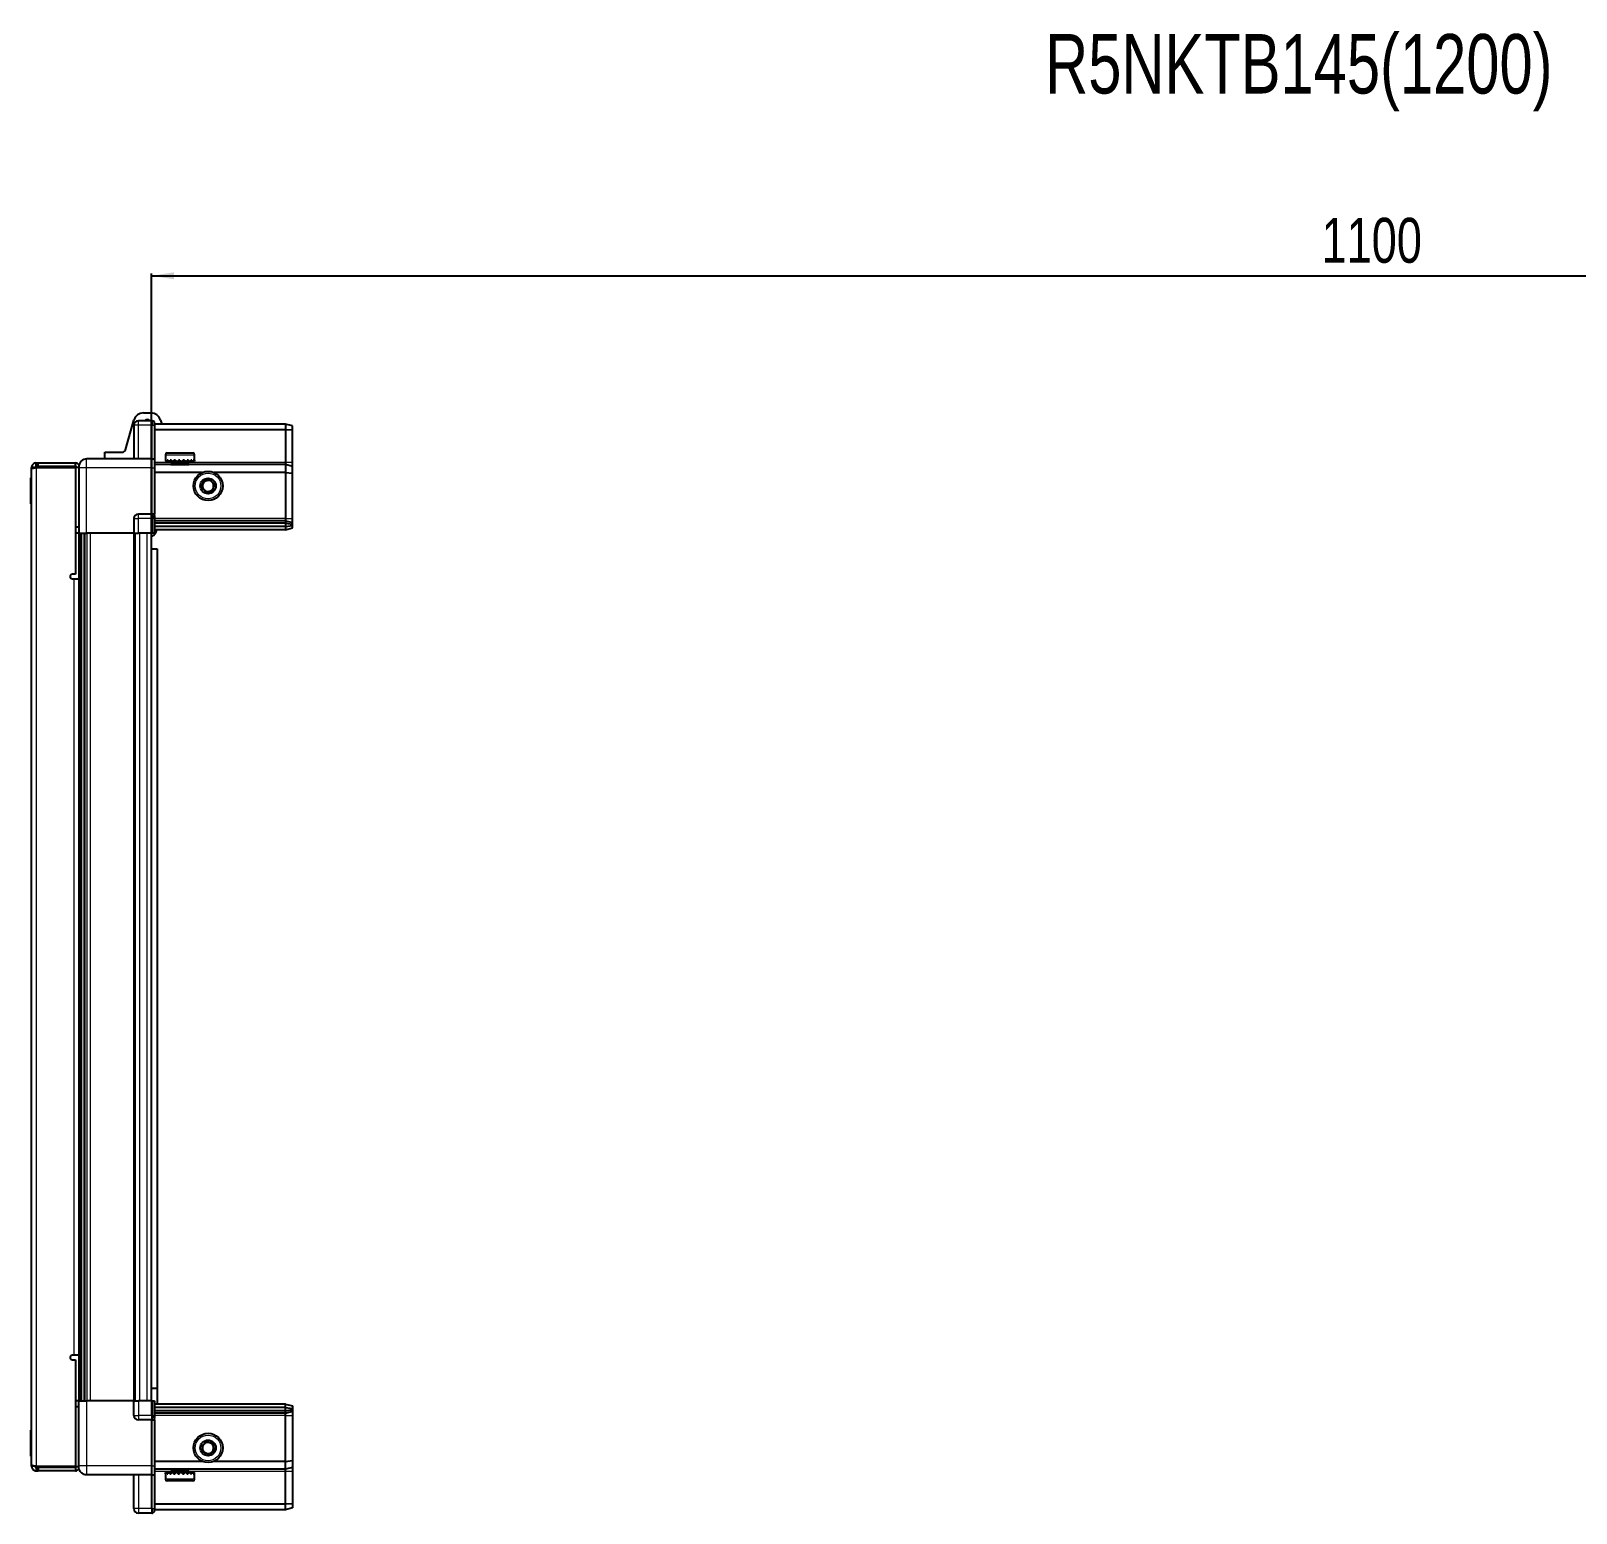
# Model space of a CAD drawing. Header units: millimetres. Extents: x 1256 to 5837, y -275 to 1864.
# Drawn here: x 3003 to 3690, y 1204 to 1864 of the extents above; entities that cross this region are included whole.
import ezdxf

# ---------------------------------------------------------------- set-up
doc = ezdxf.new("R2010")
doc.units = ezdxf.units.MM
doc.layers.add('FORMAT', color=7, linetype='Continuous')
doc.styles.add('SLDTEXTSTYLE0', font='TXT', dxfattribs={"width": 0.75})
doc.dimstyles.new('SLDDIMSTYLE0', dxfattribs={"dimtxt": 20, "dimasz": 10, "dimexe": 0, "dimexo": 0.0625, "dimgap": 5, "dimtad": 2, "dimdec": 1, "dimrnd": 1e-09, "dimzin": 12, "dimdsep": 46, "dimtxsty": 'SLDTEXTSTYLE0', "dimsah": 1, "dimcen": 0.09, "dimadec": 0, "dimazin": 3, "dimtfac": 1, "dimtofl": 0, "dimtmove": 0, "dimatfit": 3, "dimfxl": 0, "dimfrac": 2, "dimtolj": 1, "dimtzin": 12, "dimarcsym": 0})

# ---------------------------------------------------------------- blocks, each defined once
blk = doc.blocks.new('_D_5')
at = {"layer": 'FORMAT'}
for p, q in [((3056.46, 1640.11), (3056.46, 1755.6)), ((3056.46, 1754.6), (4156.46, 1754.6)), ((4156.46, 1640.11), (4156.46, 1755.6))]:
    blk.add_line(p, q, dxfattribs=at)
for points in [[(3056.46, 1754.6), (3066.46, 1753.07), (3066.46, 1756.14)], [(4156.46, 1754.6), (4146.46, 1756.14), (4146.46, 1753.07)]]:
    blk.add_solid(points, dxfattribs=at)
at = {"layer": 'FORMAT', "insert": (3576.91, 1780.39), "char_height": 20, "attachment_point": 1, "style": 'SLDTEXTSTYLE0'}
blk.add_mtext('1100', dxfattribs=at)

msp = doc.modelspace()

# ---------------------------------------------------------------- linework, layer by layer
at = {"color": 7, "linetype": 'Continuous', "lineweight": 25}
for p, q in [((3052.93, 1693.6), (3056.15, 1693.6)), ((3044.83, 1677.19), (3048.6, 1690.34)), ((3048.61, 1688.1), (3048.61, 1673.1)), ((3056.61, 1690.1), (3050.61, 1690.1)), ((3056.61, 1690.1), (3056.95, 1690.1)), ((3056.61, 1690.1), (3056.61, 1688.1)), ((3056.61, 1673.3), (3056.61, 1688.1)), ((3056.61, 1673.3), (3056.61, 1688.1)), ((3057.81, 1689.6), (3056.95, 1690.1)), ((3057.81, 1688.1), (3057.81, 1689.6)), ((3116.11, 1688.6), (3057.81, 1688.6)), ((3057.81, 1688.1), (3057.81, 1673.3)), ((3116.11, 1686.1), (3057.81, 1686.1)), ((3060.48, 1690.34), (3060.98, 1688.6)), ((3116.11, 1688.6), (3116.11, 1686.1)), ((3119.11, 1687.8), (3116.11, 1688.6)), ((3116.11, 1686.1), (3116.11, 1671.6)), ((3119.11, 1685.95), (3116.11, 1686.1)), ((3119.11, 1685.95), (3119.11, 1687.8)), ((3119.11, 1671.6), (3119.11, 1685.95)), ((3005.21, 1669.85), (3005.21, 1671.35)), ((3005.21, 1671.35), (3006.11, 1671.35)), ((3006.11, 1671.35), (3022.61, 1671.35)), ((3006.11, 1669.85), (3006.11, 1671.35)), ((3022.61, 1669.85), (3022.61, 1671.35)), ((3056.61, 1673.1), (3027.61, 1673.1)), ((3035.66, 1673.1), (3035.66, 1676.1)), ((3035.66, 1676.1), (3043.39, 1676.1)), ((3056.61, 1673.1), (3056.61, 1673.3)), ((3056.61, 1673.1), (3057.81, 1673.1)), ((3056.61, 1669.1), (3056.61, 1673.1)), ((3057.81, 1673.3), (3057.81, 1673.1)), ((3057.81, 1673.1), (3057.81, 1669.1)), ((3116.11, 1670.6), (3057.81, 1670.6)), ((3062.61, 1675), (3062.61, 1672.6)), ((3062.61, 1672.6), (3062.61, 1672.1)), ((3062.61, 1672.1), (3062.75, 1672.1)), ((3062.94, 1672.6), (3062.75, 1672.6)), ((3062.75, 1672.6), (3062.75, 1672.1)), ((3062.75, 1672.1), (3062.94, 1672.1)), ((3062.94, 1672.6), (3062.94, 1672.1)), ((3062.94, 1672.1), (3063.46, 1672.1)), ((3063.41, 1675.8), (3070.58, 1675.8)), ((3063.86, 1672.6), (3063.46, 1672.6)), ((3063.46, 1672.6), (3063.46, 1672.1)), ((3063.46, 1672.1), (3063.86, 1672.1)), ((3063.86, 1672.6), (3063.86, 1672.1)), ((3063.86, 1672.1), (3064.73, 1672.1)), ((3064.71, 1672.1), (3064.71, 1672)), ((3064.71, 1672), (3073.51, 1672)), ((3065.31, 1672.6), (3064.73, 1672.6)), ((3064.73, 1672.6), (3064.73, 1672.1)), ((3064.73, 1672.1), (3065.31, 1672.1)), ((3065.11, 1671.6), (3065.8, 1671.12)), ((3065.11, 1671.6), (3070.14, 1671.6)), ((3065.8, 1671.12), (3065.11, 1670.64)), ((3065.11, 1670.64), (3065.11, 1670.6)), ((3065.11, 1670.64), (3070.14, 1670.64)), ((3065.31, 1672.6), (3065.31, 1672.1)), ((3065.31, 1672.1), (3066.43, 1672.1)), ((3065.8, 1671.12), (3069.96, 1671.12)), ((3067.12, 1672.6), (3066.43, 1672.6)), ((3066.43, 1672.6), (3066.43, 1672.1)), ((3066.43, 1672.1), (3067.12, 1672.1)), ((3067.12, 1672.6), (3067.12, 1672.1)), ((3067.12, 1672.1), (3068.39, 1672.1)), ((3069.13, 1672.6), (3068.39, 1672.6)), ((3068.39, 1672.6), (3068.39, 1672.1)), ((3068.39, 1672.1), (3068.63, 1672.1)), ((3068.63, 1672.6), (3068.63, 1672.1)), ((3069.12, 1672.6), (3069.12, 1672.1)), ((3069.12, 1672.1), (3069.13, 1672.1)), ((3069.13, 1672.6), (3069.13, 1672.1)), ((3069.13, 1672.1), (3070.43, 1672.1)), ((3069.96, 1671.12), (3072.42, 1671.12)), ((3070.14, 1671.6), (3073.11, 1671.6)), ((3070.14, 1670.64), (3073.11, 1670.64)), ((3071.14, 1672.6), (3070.43, 1672.6)), ((3070.43, 1672.6), (3070.43, 1672.1)), ((3070.48, 1672.6), (3070.48, 1672.1)), ((3070.48, 1672.1), (3071.14, 1672.1)), ((3070.58, 1675.8), (3074.81, 1675.8)), ((3071.14, 1672.6), (3071.14, 1672.1)), ((3071.14, 1672.1), (3072.33, 1672.1)), ((3072.95, 1672.6), (3072.33, 1672.6)), ((3072.33, 1672.6), (3072.33, 1672.1)), ((3072.33, 1672.1), (3072.95, 1672.1)), ((3072.42, 1671.12), (3073.11, 1671.6)), ((3073.11, 1670.64), (3072.42, 1671.12)), ((3072.95, 1672.6), (3072.95, 1672.1)), ((3072.95, 1672.1), (3073.92, 1672.1)), ((3073.11, 1670.6), (3073.11, 1670.64)), ((3073.51, 1672), (3073.51, 1672.1)), ((3074.38, 1672.6), (3073.92, 1672.6)), ((3073.92, 1672.6), (3073.92, 1672.1)), ((3073.92, 1672.1), (3074.38, 1672.1)), ((3074.38, 1672.6), (3074.38, 1672.1)), ((3074.38, 1672.1), (3075.03, 1672.1)), ((3075.3, 1672.6), (3075.03, 1672.6)), ((3075.03, 1672.6), (3075.03, 1672.1)), ((3075.03, 1672.1), (3075.3, 1672.1)), ((3075.3, 1672.6), (3075.3, 1672.1)), ((3075.3, 1672.1), (3075.57, 1672.1)), ((3075.61, 1672.6), (3075.57, 1672.6)), ((3075.57, 1672.6), (3075.57, 1672.1)), ((3075.57, 1672.1), (3075.61, 1672.1)), ((3075.61, 1672.6), (3075.61, 1675)), ((3075.61, 1672.6), (3075.61, 1672.1)), ((3116.11, 1671.6), (3116.11, 1670.6)), ((3116.11, 1670.6), (3116.11, 1667.1)), ((3119.11, 1669.8), (3116.11, 1670.6)), ((3119.11, 1669.8), (3119.11, 1671.6)), ((3003.11, 1664.74), (3002.81, 1664.74)), ((3002.81, 1653.17), (3002.81, 1664.74)), ((3004.61, 1669.25), (3003.11, 1669.25)), ((3003.11, 1668.75), (3003.11, 1669.25)), ((3003.11, 1225.45), (3003.11, 1668.75)), ((3005.21, 1669.85), (3006.11, 1669.85)), ((3005.21, 1669.35), (3022.61, 1669.35)), ((3006.11, 1669.85), (3022.61, 1669.85)), ((3024.11, 1669.35), (3022.61, 1669.35)), ((3022.61, 1669.35), (3022.61, 1621.85)), ((3024.11, 1669.1), (3024.11, 1640.1)), ((3056.61, 1648.8), (3056.61, 1669.1)), ((3057.81, 1669.1), (3057.81, 1648.8)), ((3079.11, 1667.1), (3057.81, 1667.1)), ((3116.11, 1667.1), (3084.11, 1667.1)), ((3116.11, 1667.1), (3116.11, 1646.6)), ((3116.11, 1667.1), (3119.11, 1666.77)), ((3119.11, 1666.77), (3119.11, 1669.8)), ((3119.11, 1646.6), (3119.11, 1666.77)), ((3002.81, 1653.17), (3003.11, 1653.17)), ((3022.61, 1642.85), (3024.11, 1642.85)), ((3048.61, 1646.6), (3048.61, 1640.1)), ((3056.61, 1648.6), (3050.61, 1648.6)), ((3056.61, 1648.6), (3056.61, 1648.8)), ((3056.61, 1648.6), (3056.61, 1646.6)), ((3056.61, 1648.6), (3057.81, 1648.6)), ((3056.61, 1640.1), (3056.61, 1646.6)), ((3056.61, 1640.1), (3056.61, 1646.6)), ((3056.95, 1640.1), (3056.95, 1646.6)), ((3057.81, 1648.8), (3057.81, 1648.6)), ((3057.81, 1647.93), (3057.81, 1648.6)), ((3057.81, 1647.93), (3057.81, 1640.1)), ((3116.11, 1645.6), (3057.81, 1645.6)), ((3116.11, 1644.6), (3057.81, 1644.6)), ((3116.11, 1643.1), (3057.81, 1643.1)), ((3116.11, 1646.6), (3116.11, 1645.6)), ((3116.11, 1645.6), (3116.11, 1644.6)), ((3116.11, 1645.6), (3119.11, 1644.8)), ((3116.11, 1644.6), (3116.11, 1643.1)), ((3116.11, 1644.6), (3119.11, 1644.06)), ((3116.11, 1643.1), (3119.11, 1643.56)), ((3116.11, 1643.1), (3116.11, 1641.6)), ((3119.11, 1644.8), (3119.11, 1646.6)), ((3119.11, 1644.06), (3119.11, 1644.8)), ((3119.11, 1643.56), (3119.11, 1644.06)), ((3119.11, 1642.41), (3119.11, 1643.56)), ((3024.11, 1640.1), (3022.61, 1640.1)), ((3024.76, 1254.1), (3024.76, 1640.1)), ((3026.55, 1640.1), (3026.55, 1254.1)), ((3026.59, 1640.1), (3026.59, 1254.1)), ((3048.61, 1640.1), (3027.61, 1640.1)), ((3048.61, 1640.1), (3050.61, 1640.1)), ((3049.26, 1254.1), (3049.26, 1640.1)), ((3056.61, 1640.1), (3050.61, 1640.1)), ((3056.46, 1254.1), (3056.46, 1640.1)), ((3056.61, 1640.1), (3056.95, 1640.1)), ((3056.61, 1640.1), (3056.61, 1640.1)), ((3057.81, 1640.1), (3056.95, 1640.1)), ((3056.95, 1640.1), (3056.95, 1640.1)), ((3116.11, 1641.6), (3057.81, 1641.6)), ((3116.11, 1641.6), (3119.11, 1642.41)), ((3056.46, 1633.1), (3058.96, 1633.1)), ((3058.96, 1633.1), (3058.96, 1259.6)), ((3022.61, 1621.85), (3021.26, 1621.85)), ((3021.26, 1619.85), (3022.01, 1619.85)), ((3022.01, 1619.85), (3024.11, 1619.85)), ((3024.11, 1619.85), (3024.11, 1274.35)), ((3022.01, 1274.35), (3021.26, 1274.35)), ((3021.26, 1272.35), (3022.61, 1272.35)), ((3024.11, 1274.35), (3022.01, 1274.35)), ((3022.61, 1272.35), (3022.61, 1224.85)), ((3058.96, 1259.6), (3056.46, 1259.6)), ((3058.96, 1259.6), (3058.96, 1252.6)), ((3024.11, 1254.1), (3022.61, 1254.1)), ((3024.11, 1251.35), (3022.61, 1251.35)), ((3024.11, 1225.1), (3024.11, 1254.1)), ((3048.61, 1254.1), (3027.61, 1254.1)), ((3048.61, 1247.6), (3048.61, 1254.1)), ((3048.61, 1254.1), (3050.61, 1254.1)), ((3056.61, 1254.1), (3050.61, 1254.1)), ((3056.61, 1254.1), (3056.95, 1254.1)), ((3056.61, 1247.6), (3056.61, 1254.1)), ((3056.95, 1247.6), (3056.95, 1254.1)), ((3056.95, 1254.1), (3057.81, 1254.1)), ((3057.81, 1254.1), (3057.81, 1246.28)), ((3116.11, 1252.6), (3057.81, 1252.6)), ((3116.11, 1251.1), (3057.81, 1251.1)), ((3116.11, 1251.1), (3116.11, 1252.6)), ((3116.11, 1252.6), (3119.11, 1251.8)), ((3116.11, 1249.6), (3116.11, 1251.1)), ((3116.11, 1251.1), (3119.11, 1250.65)), ((3119.11, 1251.8), (3119.11, 1250.65)), ((3056.61, 1245.6), (3050.61, 1245.6)), ((3056.61, 1247.6), (3056.61, 1245.6)), ((3056.61, 1247.6), (3056.61, 1245.6)), ((3056.61, 1245.6), (3057.81, 1245.6)), ((3056.61, 1245.4), (3056.61, 1245.6)), ((3056.61, 1225.1), (3056.61, 1245.4)), ((3116.11, 1249.6), (3057.81, 1249.6)), ((3116.11, 1248.6), (3057.81, 1248.6)), ((3057.81, 1245.6), (3057.81, 1246.28)), ((3057.81, 1245.6), (3057.81, 1245.4)), ((3057.81, 1245.4), (3057.81, 1225.1)), ((3116.11, 1249.6), (3119.11, 1250.15)), ((3116.11, 1248.6), (3116.11, 1249.6)), ((3116.11, 1248.6), (3119.11, 1249.41)), ((3116.11, 1247.6), (3116.11, 1248.6)), ((3116.11, 1227.1), (3116.11, 1247.6)), ((3119.11, 1250.65), (3119.11, 1250.15)), ((3119.11, 1250.15), (3119.11, 1249.41)), ((3119.11, 1249.41), (3119.11, 1247.6)), ((3119.11, 1247.6), (3119.11, 1227.44)), ((3003.11, 1241.04), (3002.81, 1241.04)), ((3002.81, 1231.36), (3002.81, 1241.04)), ((3002.81, 1229.47), (3002.81, 1231.36)), ((3002.81, 1229.47), (3003.11, 1229.47)), ((3003.11, 1224.95), (3003.11, 1225.45)), ((3004.61, 1224.95), (3003.11, 1224.95)), ((3022.61, 1224.85), (3005.21, 1224.85)), ((3005.21, 1224.35), (3005.21, 1222.85)), ((3005.21, 1224.35), (3006.11, 1224.35)), ((3006.11, 1224.35), (3006.11, 1222.85)), ((3022.61, 1224.35), (3006.11, 1224.35)), ((3022.61, 1224.85), (3024.11, 1224.85)), ((3022.61, 1224.35), (3022.61, 1222.85)), ((3056.61, 1221.1), (3056.61, 1225.1)), ((3079.11, 1227.1), (3057.81, 1227.1)), ((3057.81, 1225.1), (3057.81, 1221.1)), ((3116.11, 1223.6), (3057.81, 1223.6)), ((3065.11, 1223.6), (3065.11, 1223.57)), ((3065.11, 1223.57), (3065.8, 1223.09)), ((3065.22, 1223.57), (3065.11, 1223.57)), ((3073.11, 1223.57), (3065.22, 1223.57)), ((3072.42, 1223.09), (3073.11, 1223.57)), ((3073.11, 1223.57), (3073.11, 1223.6)), ((3116.11, 1227.1), (3084.11, 1227.1)), ((3116.11, 1227.1), (3119.11, 1227.44)), ((3116.11, 1223.6), (3116.11, 1227.1)), ((3119.11, 1224.41), (3116.11, 1223.6)), ((3116.11, 1222.6), (3116.11, 1223.6)), ((3119.11, 1227.44), (3119.11, 1224.41)), ((3119.11, 1224.41), (3119.11, 1222.6)), ((3005.21, 1222.85), (3006.11, 1222.85)), ((3022.61, 1222.85), (3006.11, 1222.85)), ((3056.61, 1221.1), (3027.61, 1221.1)), ((3048.61, 1206.1), (3048.61, 1221.1)), ((3056.61, 1221.1), (3057.81, 1221.1)), ((3056.61, 1220.9), (3056.61, 1221.1)), ((3056.61, 1206.1), (3056.61, 1220.9)), ((3057.81, 1221.1), (3057.81, 1220.9)), ((3057.81, 1220.9), (3057.81, 1206.1)), ((3062.61, 1222.1), (3062.61, 1219.2)), ((3062.71, 1222.1), (3062.61, 1222.1)), ((3062.71, 1221.6), (3062.71, 1222.1)), ((3062.87, 1222.1), (3062.71, 1222.1)), ((3062.71, 1221.6), (3062.87, 1221.6)), ((3062.87, 1221.6), (3062.87, 1222.1)), ((3063.36, 1222.1), (3062.87, 1222.1)), ((3063.36, 1221.6), (3063.36, 1222.1)), ((3063.75, 1222.1), (3063.36, 1222.1)), ((3063.36, 1221.6), (3063.75, 1221.6)), ((3063.56, 1218.4), (3063.41, 1218.4)), ((3074.81, 1218.4), (3063.56, 1218.4)), ((3063.75, 1221.6), (3063.75, 1222.1)), ((3064.58, 1222.1), (3063.75, 1222.1)), ((3064.58, 1221.6), (3064.58, 1222.1)), ((3065.14, 1222.1), (3064.58, 1222.1)), ((3064.58, 1221.6), (3065.14, 1221.6)), ((3064.71, 1222.2), (3064.71, 1222.1)), ((3070.11, 1222.2), (3064.71, 1222.2)), ((3065.8, 1223.09), (3065.11, 1222.6)), ((3065.22, 1222.6), (3065.11, 1222.6)), ((3065.14, 1221.6), (3065.14, 1222.1)), ((3066.25, 1222.1), (3065.14, 1222.1)), ((3073.11, 1222.6), (3065.22, 1222.6)), ((3065.89, 1223.09), (3065.8, 1223.09)), ((3072.42, 1223.09), (3065.89, 1223.09)), ((3066.25, 1221.6), (3066.25, 1222.1)), ((3066.93, 1222.1), (3066.25, 1222.1)), ((3066.25, 1221.6), (3066.93, 1221.6)), ((3066.93, 1221.6), (3066.93, 1222.1)), ((3068.19, 1222.1), (3066.93, 1222.1)), ((3068.19, 1221.6), (3068.19, 1222.1)), ((3068.49, 1222.1), (3068.19, 1222.1)), ((3068.19, 1221.6), (3068.93, 1221.6)), ((3068.49, 1221.6), (3068.49, 1222.1)), ((3068.93, 1221.6), (3068.93, 1222.1)), ((3070.22, 1222.1), (3068.93, 1222.1)), ((3073.51, 1222.2), (3070.11, 1222.2)), ((3070.22, 1221.6), (3070.22, 1222.1)), ((3070.22, 1221.6), (3070.94, 1221.6)), ((3070.35, 1221.6), (3070.35, 1222.1)), ((3070.94, 1222.1), (3070.35, 1222.1)), ((3070.94, 1221.6), (3070.94, 1222.1)), ((3072.15, 1222.1), (3070.94, 1222.1)), ((3072.15, 1221.6), (3072.15, 1222.1)), ((3072.78, 1222.1), (3072.15, 1222.1)), ((3072.15, 1221.6), (3072.78, 1221.6)), ((3073.11, 1222.6), (3072.42, 1223.09)), ((3072.78, 1221.6), (3072.78, 1222.1)), ((3073.78, 1222.1), (3072.78, 1222.1)), ((3073.51, 1222.1), (3073.51, 1222.2)), ((3073.78, 1221.6), (3073.78, 1222.1)), ((3074.26, 1222.1), (3073.78, 1222.1)), ((3073.78, 1221.6), (3074.26, 1221.6)), ((3074.26, 1221.6), (3074.26, 1222.1)), ((3074.95, 1222.1), (3074.26, 1222.1)), ((3074.95, 1221.6), (3074.95, 1222.1)), ((3075.23, 1222.1), (3074.95, 1222.1)), ((3074.95, 1221.6), (3075.23, 1221.6)), ((3075.23, 1221.6), (3075.23, 1222.1)), ((3075.55, 1222.1), (3075.23, 1222.1)), ((3075.55, 1221.6), (3075.55, 1222.1)), ((3075.61, 1222.1), (3075.55, 1222.1)), ((3075.55, 1221.6), (3075.61, 1221.6)), ((3075.61, 1219.2), (3075.61, 1222.1)), ((3075.61, 1221.6), (3075.61, 1222.1)), ((3075.61, 1222.1), (3075.61, 1222.1)), ((3116.11, 1208.1), (3116.11, 1222.6)), ((3119.11, 1222.6), (3119.11, 1208.26)), ((3056.61, 1204.1), (3050.61, 1204.1)), ((3056.61, 1206.1), (3056.61, 1204.1)), ((3056.61, 1204.1), (3056.95, 1204.1)), ((3056.61, 1204.1), (3056.61, 1204.1)), ((3056.61, 1204.1), (3056.95, 1204.1)), ((3056.95, 1204.1), (3057.81, 1204.6)), ((3056.95, 1204.1), (3057.81, 1204.6)), ((3116.11, 1208.1), (3057.81, 1208.1)), ((3057.81, 1204.6), (3057.81, 1206.1)), ((3116.11, 1205.6), (3057.81, 1205.6)), ((3119.11, 1208.26), (3116.11, 1208.1)), ((3116.11, 1205.6), (3116.11, 1208.1)), ((3119.11, 1206.41), (3116.11, 1205.6)), ((3119.11, 1208.26), (3119.11, 1206.41))]:
    msp.add_line(p, q, dxfattribs=at)
at = {"color": 8, "linetype": 'Continuous', "lineweight": 18}
for p, q in [((3050.61, 1688.1), (3048.61, 1688.1)), ((3050.61, 1688.1), (3050.61, 1690.1)), ((3050.61, 1673.1), (3050.61, 1688.1)), ((3056.61, 1688.1), (3050.61, 1688.1)), ((3056.61, 1688.1), (3057.81, 1688.1)), ((3056.61, 1673.3), (3057.81, 1673.3)), ((3065.11, 1671.6), (3057.81, 1671.6)), ((3062.61, 1675), (3070.78, 1675)), ((3070.78, 1675), (3075.61, 1675)), ((3116.11, 1671.6), (3073.11, 1671.6)), ((3119.11, 1671.6), (3116.11, 1671.6)), ((3005.21, 1669.35), (3005.21, 1224.85)), ((3027.61, 1640.1), (3027.61, 1669.1)), ((3056.61, 1669.1), (3027.61, 1669.1)), ((3056.61, 1669.1), (3057.81, 1669.1)), ((3048.61, 1646.6), (3050.61, 1646.6)), ((3050.61, 1646.6), (3050.61, 1648.6)), ((3050.61, 1640.1), (3050.61, 1646.6)), ((3056.61, 1646.6), (3050.61, 1646.6)), ((3056.61, 1648.8), (3057.81, 1648.8)), ((3056.61, 1646.6), (3056.95, 1646.6)), ((3116.11, 1646.6), (3057.81, 1646.6)), ((3116.11, 1646.6), (3119.11, 1646.6)), ((3024.11, 1619.85), (3024.11, 1640.1)), ((3025.35, 1640.1), (3025.35, 1254.1)), ((3027.79, 1254.1), (3027.79, 1640.1)), ((3029.21, 1640.1), (3029.21, 1254.1)), ((3048.61, 1254.1), (3048.61, 1640.1)), ((3051.26, 1254.1), (3051.26, 1640.1)), ((3054.46, 1254.1), (3054.46, 1640.1)), ((3056.61, 1640.1), (3056.95, 1640.1)), ((3022.01, 1274.35), (3022.01, 1619.85)), ((3024.11, 1254.1), (3024.11, 1274.35)), ((3027.61, 1254.1), (3027.61, 1225.1)), ((3050.61, 1254.1), (3050.61, 1247.6)), ((3048.61, 1247.6), (3050.61, 1247.6)), ((3050.61, 1247.6), (3050.61, 1245.6)), ((3056.61, 1247.6), (3050.61, 1247.6)), ((3056.61, 1247.6), (3056.95, 1247.6)), ((3057.81, 1245.4), (3056.61, 1245.4)), ((3116.11, 1247.6), (3057.81, 1247.6)), ((3116.11, 1247.6), (3119.11, 1247.6)), ((3056.61, 1225.1), (3027.61, 1225.1)), ((3056.61, 1225.1), (3057.81, 1225.1)), ((3050.61, 1221.1), (3050.61, 1206.1)), ((3057.81, 1220.9), (3056.61, 1220.9)), ((3065.11, 1222.6), (3057.81, 1222.6)), ((3062.78, 1219.2), (3062.61, 1219.2)), ((3075.61, 1219.2), (3062.78, 1219.2)), ((3116.11, 1222.6), (3073.11, 1222.6)), ((3119.11, 1222.6), (3116.11, 1222.6)), ((3050.61, 1206.1), (3048.61, 1206.1)), ((3050.61, 1206.1), (3050.61, 1204.1)), ((3056.61, 1206.1), (3050.61, 1206.1)), ((3056.61, 1206.1), (3057.81, 1206.1))]:
    msp.add_line(p, q, dxfattribs=at)
at = {"color": 7, "linetype": 'Continuous', "lineweight": 25}
for centre, radius in [((3081.61, 1661.1), 6.5), ((3081.61, 1661.1), 3.46), ((3081.61, 1233.1), 6.5), ((3081.61, 1233.1), 3.46)]:
    msp.add_circle(centre, radius, dxfattribs=at)
at = {"color": 8, "linetype": 'Continuous', "lineweight": 18}
for centre in [(3081.61, 1661.1), (3081.61, 1233.1)]:
    msp.add_circle(centre, 5.7, dxfattribs=at)
at = {"color": 7, "linetype": 'Continuous', "lineweight": 25}
for centre, radius, start, end in [((3052.93, 1689.1), 4.5, 90, 164), ((3056.15, 1689.1), 4.5, 16, 90), ((3050.61, 1688.1), 2, 90, 180), ((3054.56, 1688.7), 1.9, 47.4631, 132.5369), ((3043.39, 1677.6), 1.5, 270, 344), ((3022.51, 1669.25), 2.1, 32.2369, 87.2706), ((3063.41, 1675), 0.8, 90, 180), ((3064.71, 1671.6), 0.4, 0, 90), ((3073.51, 1671.6), 0.4, 90, 180), ((3074.81, 1675), 0.8, 0, 90), ((3005.11, 1668.85), 0.5, 90, 117.7907), ((3022.51, 1669.25), 0.6, 9.59407, 90), ((3081.61, 1661.1), 2.5, 101.00659, 161.00659), ((3081.61, 1661.1), 2.5, 41.00659, 101.00659), ((3081.61, 1661.1), 2.5, 161.00659, 221.00659), ((3081.61, 1661.1), 2.5, 221.00659, 281.00659), ((3081.61, 1661.1), 2.5, 281.00659, 341.00659), ((3081.61, 1661.1), 2.5, 341.00659, 41.00659), ((3050.61, 1646.6), 2, 90, 180), ((3053.96, 1642.75), 5, 300, 346.70293), ((3021.26, 1620.85), 1, 90, 270), ((3021.26, 1273.35), 1, 90, 270), ((3050.61, 1247.6), 2, 180, 270), ((3081.61, 1233.1), 2.5, 127.98423, 187.98423), ((3081.61, 1233.1), 2.5, 187.98423, 247.98423), ((3081.61, 1233.1), 2.5, 67.98423, 127.98423), ((3081.61, 1233.1), 2.5, 247.98423, 307.98423), ((3081.61, 1233.1), 2.5, 7.98423, 67.98423), ((3081.61, 1233.1), 2.5, 307.98423, 7.98423), ((3005.11, 1225.35), 0.5, 243.58436, 270), ((3022.51, 1224.95), 0.6, 270, 350.40593), ((3022.51, 1224.95), 2.1, 272.7294, 327.8305), ((3063.41, 1219.2), 0.8, 180, 270), ((3064.71, 1222.6), 0.4, 270, 0), ((3073.51, 1222.6), 0.4, 180, 270), ((3074.81, 1219.2), 0.8, 270, 0), ((3050.61, 1206.1), 2, 180, 270)]:
    msp.add_arc(centre, radius, start, end, dxfattribs=at)
for centre, start_param, end_param in [((3060.41, 1646.6), 2.418858, 3.141593), ((3060.41, 1247.6), 3.141593, 3.864327)]:
    msp.add_ellipse(centre, major_axis=(3.46, 0), ratio=0.57735, start_param=start_param, end_param=end_param, dxfattribs=at)
for points, knots in [([(3005.21, 1671.35), (3004.96, 1671.33), (3004.46, 1671.28), (3003.82, 1670.88), (3003.36, 1670.32), (3003.14, 1669.75), (3003.12, 1669.38), (3003.11, 1669.25)], [0, 0, 0, 0, 0.230255, 0.448522, 0.666786, 0.88505, 1, 1, 1, 1]), ([(3027.61, 1673.1), (3027.17, 1673.06), (3026.49, 1672.99), (3025.68, 1672.55), (3025.12, 1672.1), (3024.67, 1671.54), (3024.23, 1670.72), (3024.16, 1670.04), (3024.11, 1669.6)], [0, 0, 0, 0, 0.239457, 0.368361, 0.5, 0.631639, 0.760543, 1, 1, 1, 1]), ([(3003.11, 1668.75), (3003.14, 1668.8), (3003.19, 1668.89), (3003.58, 1669.02), (3004.14, 1669.15), (3004.72, 1669.27), (3005.09, 1669.33), (3005.21, 1669.35)], [0, 0, 0, 0, 0.2302553, 0.4485219, 0.6667858, 0.8850496, 1, 1, 1, 1]), ([(3024.11, 1669.6), (3024.11, 1669.6), (3024.11, 1669.58), (3024.11, 1669.47), (3024.11, 1669.3), (3024.11, 1669.17), (3024.11, 1669.1)], [0, 0, 0, 0, 0.249394, 0.500333, 0.750167, 1, 1, 1, 1]), ([(3079.72, 1663.28), (3080.22, 1663.38), (3081.17, 1663.57), (3082.11, 1663.75), (3082.55, 1663.83)], [0, 0, 0, 0, 0.534686, 1, 1, 1, 1]), ([(3082.55, 1663.83), (3082.63, 1663.74), (3083.03, 1663.29), (3083.68, 1662.54), (3084.22, 1661.92), (3084.44, 1661.66)], [0, 0, 0, 0, 0.133125, 0.637099, 1, 1, 1, 1]), ([(3078.78, 1660.55), (3078.95, 1661.04), (3079.26, 1661.95), (3079.57, 1662.86), (3079.72, 1663.28)], [0, 0, 0, 0, 0.534686, 1, 1, 1, 1]), ([(3080.67, 1658.37), (3080.45, 1658.63), (3079.91, 1659.26), (3079.25, 1660.01), (3078.86, 1660.46), (3078.78, 1660.55)], [0, 0, 0, 0, 0.362901, 0.866875, 1, 1, 1, 1]), ([(3083.51, 1658.93), (3083, 1658.83), (3082.05, 1658.64), (3081.11, 1658.46), (3080.67, 1658.37)], [0, 0, 0, 0, 0.534686, 1, 1, 1, 1]), ([(3084.44, 1661.66), (3084.28, 1661.17), (3083.96, 1660.26), (3083.65, 1659.35), (3083.51, 1658.93)], [0, 0, 0, 0, 0.534686, 1, 1, 1, 1]), ([(3024.11, 1640.1), (3024.15, 1640.1), (3024.23, 1640.1), (3024.83, 1640.1), (3025.72, 1640.1), (3026.7, 1640.1), (3027.35, 1640.1), (3027.61, 1640.1)], [0, 0, 0, 0, 0.214694, 0.429388, 0.644082, 0.858775, 1, 1, 1, 1]), ([(3024.11, 1254.1), (3024.15, 1254.1), (3024.23, 1254.1), (3024.83, 1254.1), (3025.72, 1254.1), (3026.7, 1254.1), (3027.35, 1254.1), (3027.61, 1254.1)], [0, 0, 0, 0, 0.2146939, 0.4293877, 0.6440816, 0.8587754, 1, 1, 1, 1]), ([(3078.93, 1234.19), (3079.34, 1234.5), (3080.1, 1235.1), (3080.86, 1235.69), (3081.21, 1235.96)], [0, 0, 0, 0, 0.5346859, 1, 1, 1, 1]), ([(3079.34, 1231.33), (3079.32, 1231.45), (3079.24, 1232.04), (3079.1, 1233.03), (3078.98, 1233.85), (3078.93, 1234.19)], [0, 0, 0, 0, 0.133125, 0.637099, 1, 1, 1, 1]), ([(3082.01, 1230.25), (3081.53, 1230.44), (3080.64, 1230.8), (3079.75, 1231.16), (3079.34, 1231.33)], [0, 0, 0, 0, 0.534686, 1, 1, 1, 1]), ([(3081.21, 1235.96), (3081.69, 1235.77), (3082.58, 1235.41), (3083.47, 1235.05), (3083.89, 1234.88)], [0, 0, 0, 0, 0.534686, 1, 1, 1, 1]), ([(3084.29, 1232.02), (3083.88, 1231.7), (3083.12, 1231.11), (3082.36, 1230.52), (3082.01, 1230.25)], [0, 0, 0, 0, 0.534686, 1, 1, 1, 1]), ([(3083.89, 1234.88), (3083.93, 1234.54), (3084.05, 1233.72), (3084.19, 1232.74), (3084.27, 1232.15), (3084.29, 1232.02)], [0, 0, 0, 0, 0.362901, 0.866875, 1, 1, 1, 1]), ([(3005.21, 1224.85), (3004.96, 1224.9), (3004.46, 1224.99), (3003.82, 1225.12), (3003.36, 1225.25), (3003.14, 1225.37), (3003.12, 1225.43), (3003.11, 1225.45)], [0, 0, 0, 0, 0.230255, 0.448522, 0.666786, 0.88505, 1, 1, 1, 1]), ([(3003.11, 1224.95), (3003.14, 1224.7), (3003.19, 1224.21), (3003.58, 1223.57), (3004.14, 1223.1), (3004.72, 1222.88), (3005.09, 1222.86), (3005.21, 1222.85)], [0, 0, 0, 0, 0.230255, 0.448522, 0.666786, 0.88505, 1, 1, 1, 1]), ([(3024.11, 1224.6), (3024.11, 1224.61), (3024.11, 1224.62), (3024.11, 1224.74), (3024.11, 1224.91), (3024.11, 1225.04), (3024.11, 1225.1)], [0, 0, 0, 0, 0.249394, 0.500333, 0.750167, 1, 1, 1, 1]), ([(3027.61, 1221.1), (3027.17, 1221.15), (3026.49, 1221.22), (3025.68, 1221.66), (3025.12, 1222.11), (3024.67, 1222.67), (3024.23, 1223.49), (3024.16, 1224.16), (3024.11, 1224.6)], [0, 0, 0, 0, 0.239457, 0.368361, 0.5, 0.631639, 0.760543, 1, 1, 1, 1])]:
    msp.add_open_spline(points, degree=3, knots=knots, dxfattribs=at)
at = {"color": 8, "linetype": 'Continuous', "lineweight": 18}
for points in [[(3027.61, 1669.1), (3027.61, 1669.63), (3027.61, 1670.68), (3027.61, 1672), (3027.61, 1672.92), (3027.61, 1673.04), (3027.61, 1673.1)], [(3027.61, 1225.1), (3027.61, 1224.58), (3027.61, 1223.53), (3027.61, 1222.21), (3027.61, 1221.28), (3027.61, 1221.16), (3027.61, 1221.1)]]:
    msp.add_open_spline(points, degree=3, dxfattribs=at)
at = {"color": 7, "linetype": 'Continuous', "lineweight": 25}
for points in [[(3005.21, 1669.85), (3005.13, 1669.85), (3004.98, 1669.83), (3004.78, 1669.69), (3004.64, 1669.49), (3004.62, 1669.33), (3004.61, 1669.25)], [(3004.61, 1224.95), (3004.62, 1224.88), (3004.64, 1224.72), (3004.78, 1224.52), (3004.98, 1224.38), (3005.13, 1224.36), (3005.21, 1224.35)]]:
    msp.add_open_spline(points, degree=3, dxfattribs=at)
at = {"color": 8, "linetype": 'Continuous', "lineweight": 18}
for points in [[(3027.61, 1669.1), (3027.17, 1669.1), (3026.49, 1669.1), (3025.68, 1669.1), (3025.12, 1669.1), (3024.67, 1669.1), (3024.23, 1669.1), (3024.16, 1669.1), (3024.11, 1669.1)], [(3027.61, 1225.1), (3027.17, 1225.1), (3026.49, 1225.1), (3025.68, 1225.1), (3025.12, 1225.1), (3024.67, 1225.1), (3024.23, 1225.1), (3024.16, 1225.1), (3024.11, 1225.1)]]:
    msp.add_open_spline(points, degree=3, knots=[0, 0, 0, 0, 0.239457, 0.368361, 0.5, 0.631639, 0.760543, 1, 1, 1, 1], dxfattribs=at)

# ---------------------------------------------------------------- texts
at = {"layer": 'FORMAT', "insert": (3453.96, 1862.16), "char_height": 26.4583, "attachment_point": 1, "style": 'SLDTEXTSTYLE0'}
msp.add_mtext('R5NKTB145(1200)', dxfattribs=at)

# ---------------------------------------------------------------- dimensions: what is measured, and where the dimension line sits
at = {"layer": 'FORMAT'}
dim = msp.add_linear_dim(base=(4156.46, 1754.6), p1=(3056.46, 1640.1), p2=(4156.46, 1640.1), angle=0, dimstyle='SLDDIMSTYLE0', dxfattribs=at)
dim.commit()
dim.dimension.update_dxf_attribs({"geometry": '_D_5', "text_midpoint": (3606.46, 1754.6), "dimtype": 160})

doc.saveas('drawing.dxf')
